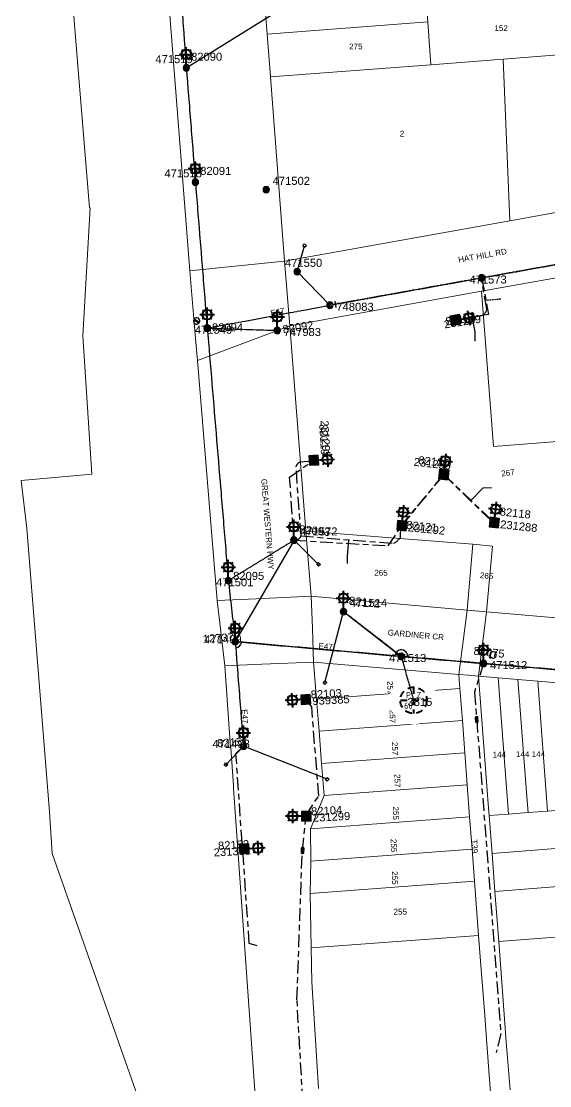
# Model space of a CAD drawing. Header units: metres. Extents: x 248068 to 248760, y 6274625 to 6275817.
# Drawn here: x 248069.1 to 248234.1, y 6275030.2 to 6275362.7 of the extents above; entities that cross this region are included whole.
import ezdxf
from ezdxf.enums import TextEntityAlignment as Align

# ---------------------------------------------------------------- set-up
doc = ezdxf.new("R2010")
doc.units = ezdxf.units.M
for name, pattern in [('Cable Exist OH', [1, 1, 0]), ('Cable Exist UG', [8.2, 4, -1.2, 1.8, -1.2]), ('Dash', [5, 3, -2]), ('DASHED', [0.75, 0.5, -0.25])]:
    doc.linetypes.add(name, pattern=pattern)
doc.layers.get('0').update_dxf_attribs({"color": 6})
doc.layers.add('Cadastre Land Parcels_SP_EXT', color=9, linetype='Continuous', lineweight=5)
doc.layers.add('Cadastre Roads_SP_EXT', color=9, linetype='Continuous', lineweight=5)
for name, color, linetype in [('Duct_SP_EXT', 7, 'Continuous'), ('Equip_LV_EXT', 7, 'Continuous'), ('Equip_SL_EXT', 7, 'Continuous'), ('Equip_SP_LV_EXT', 7, 'Continuous'), ('Equip_SP_SL_EXT', 7, 'Continuous'), ('Mains_LV_EXT', 7, 'Continuous'), ('Mains_SL_EXT', 7, 'Continuous'), ('Services_SP_EXT', 7, 'Continuous'), ('SupportsOH_SP_TR_HV_LV_SL_EXT', 7, 'Continuous'), ('SupportsUG_SP_LV_SL_EXT', 7, 'Continuous'), ('Trench_SP_EXT', 7, 'Continuous')]:
    doc.layers.add(name, color=color, linetype=linetype)
doc.layers.add('UNKNOWN_FEATURES', color=1, linetype='DASHED', plot=False)
doc.layers.get('0').freeze()
doc.styles.add('COLUMN_LABEL', font='arial.ttf')
doc.styles.add('iecARIAL', font='arial.ttf', dxfattribs={"height": 2})
doc.styles.add('IESYMBOL1', font='isocp.shx')
doc.styles.add('POLE_LABEL', font='arial.ttf')
doc.styles.add('SLCP_LABEL', font='arial.ttf', dxfattribs={"height": 3.5})
doc.styles.get("Standard").update_dxf_attribs({"font": 'arial.ttf'})

# ---------------------------------------------------------------- blocks, each defined once
blk = doc.blocks.new('COLUMN_EXT')
blk.add_hatch(color=256).paths.add_polyline_path([(-1.49, 1.48), (-1.49, -1.49), (1.48, -1.49), (1.48, 1.48)])
blk.add_lwpolyline([(-1.49, -1.49), (1.48, -1.49), (1.48, 1.48), (-1.49, 1.48)], close=True)
for tag, height, style, flags, p in [('STRUCTURE_PLANT_NUMBER', 0.2, 'POLE_LABEL', 9, (1.81, 0.03)), ('ASSET_NUM', 2.5, 'COLUMN_LABEL', 8, (2, 2)), ('STREET_CODE', 0.2, 'COLUMN_LABEL', 9, (1.81, -0.2))]:
    blk.add_attdef(tag, text='', height=height, dxfattribs=dict(style=style, flags=flags)).set_placement(p, align=Align.MIDDLE_LEFT)
at = {"flags": 1}
blk.add_attdef('Z', (1.81, -2.35), '', height=0.2, dxfattribs=at)
at = {"flags": 9}
for tag, p in [('COLUMN_TYPE', (1.81, -0.4)), ('OWNED_BY', (1.81, -0.6)), ('STATE', (1.81, -0.8)), ('USAGE', (1.81, -1)), ('STREETNAME', (1.81, -1.6)), ('SUBURB', (1.81, -1.8)), ('LEGEND', (1.81, -1.2)), ('LOCATION', (1.81, -1.4)), ('NOTES', (1.81, -2))]:
    blk.add_attdef(tag, text='', height=0.2, dxfattribs=at).set_placement(p, align=Align.MIDDLE_LEFT)
blk = doc.blocks.new('LV_OH_LINKS_OPEN_EXT')
for p, q in [((-0.17, 4.97), (-0.17, 5.46)), ((0.17, 4.97), (0.17, 5.46)), ((-0.17, 3), (-0.17, 2.5)), ((0.17, 3), (0.17, 2.5))]:
    blk.add_line(p, q)
blk.add_lwpolyline([(0, 2.99, 1), (0, 4.98, 1)], format="xyb", close=True)
at = {"flags": 9}
for tag, p in [('ACTUAL_STATUS', (0, 0)), ('CONSTRUCTED_VOLTAGE', (0, -0.2)), ('OPERATING_VOLTAGE', (0, -0.6)), ('ORIENTATION', (0, -0.8)), ('OWNED_BY', (0, -1)), ('STATE', (0, -1.2)), ('SWITCH_TYPE', (0, -1.4)), ('NO_PHASES', (0, -0.4)), ('USAGE', (0, -1.6)), ('LEGEND', (0, -1.8)), ('NOTES', (0, -2))]:
    blk.add_attdef(tag, text='', height=0.2, dxfattribs=at).set_placement(p, align=Align.MIDDLE_LEFT)
at = {"flags": 1}
blk.add_attdef('Z', (0, 0), '', height=0.2, dxfattribs=at)
blk = doc.blocks.new('LV_OH_LINKS_CLOSED_EXT')
for p, q in [((-0.17, 4.97), (-0.17, 3)), ((0.17, 4.97), (0.17, 3))]:
    blk.add_line(p, q)
blk.add_lwpolyline([(0, 2.99, 1), (0, 4.98, 1)], format="xyb", close=True)
at = {"flags": 9}
for tag, p in [('ACTUAL_STATUS', (0, 0)), ('CONSTRUCTED_VOLTAGE', (0, -0.2)), ('OPERATING_VOLTAGE', (0, -0.6)), ('ORIENTATION', (0, -0.8)), ('OWNED_BY', (0, -1)), ('STATE', (0, -1.2)), ('SWITCH_TYPE', (0, -1.4)), ('NO_PHASES', (0, -0.4)), ('USAGE', (0, -1.6)), ('NOTES', (0, -1.8))]:
    blk.add_attdef(tag, text='', height=0.2, dxfattribs=at).set_placement(p, align=Align.MIDDLE_LEFT)
at = {"flags": 1}
blk.add_attdef('Z', (0, 0), '', height=0.2, dxfattribs=at)
blk = doc.blocks.new('SL_LANTERN_EXT')
at = {"lineweight": 40}
for p, q in [((-2.25, 4.22), (2.25, 4.22)), ((-1.46, 5.68), (-1.06, 5.28)), ((0, 1.97), (0, 6.47)), ((1.46, 5.68), (1.06, 5.28)), ((-1.46, 2.76), (-1.06, 3.16)), ((0, 0), (0, 2.72)), ((1.46, 2.76), (1.06, 3.16))]:
    blk.add_line(p, q, dxfattribs=at)
blk.add_circle((0, 4.22), 1.5, dxfattribs=at)
at = {"style": 'iecARIAL', "flags": 8}
blk.add_attdef('ASSET_NUM', (1.5, 1.5), '', height=2.5, dxfattribs=at)
for tag, p, height, flags in [('OPERATING_VOLTAGE', (0.98, -1.65), 0.2, 9), ('ORIENTATION', (0.98, -1.85), 0.2, 9), ('OWNED_BY', (0.98, -2.05), 0.2, 9), ('STATE', (0.98, -2.25), 0.2, 9), ('CONSTRUCTED_VOLTAGE', (0.98, -0.65), 0.2, 9), ('CONTROL_TYPE', (0.98, -0.85), 0.2, 9), ('LANTERN_PURPOSE', (0.98, -1.05), 0.2, 9), ('LANTERN_TYPE', (0.98, -1.25), 0.2, 9), ('NO_PHASES', (0.98, -1.45), 0.2, 9), ('USAGE', (0.98, -2.45), 0.2, 9), ('CEXIST', (0.98, -2.65), 0.2, 9), ('CNEW', (0.98, -2.85), 0.2, 9), ('CNUMBER', (0.98, -3.05), 0.2, 9), ('CREMOVE', (0.98, -3.25), 0.2, 9), ('CREPLACE', (0.98, -3.45), 0.2, 9), ('LNUMBER', (2.18, -3.25), 2.5, 8), ('LKINGHEIGHT', (0.98, -3.65), 0.2, 9), ('LBRACKET', (0.98, -3.85), 0.2, 9), ('LBRACKETVOCAB', (0.98, -4.05), 0.2, 9), ('LCATEGORY', (0.98, -4.25), 0.2, 9), ('LCHARGE1', (0.98, -4.45), 0.2, 9), ('LCHARGE1PERCENT', (0.98, -4.65), 0.2, 9), ('LCHARGE2', (0.98, -4.85), 0.2, 9), ('LCHARGE2PERCENT', (0.98, -5.05), 0.2, 9), ('LCHARGE3', (0.98, -5.25), 0.2, 9), ('LCHARGE3PERCENT', (0.98, -5.45), 0.2, 9), ('LEXIST', (0.98, -5.65), 0.2, 9), ('LLAMP', (0.98, -5.85), 0.2, 9), ('LLAMPVOCAB', (0.98, -6.05), 0.2, 9), ('LMAST', (0.98, -6.25), 0.2, 9), ('LMASTVOCAB', (0.98, -6.45), 0.2, 9), ('LNEW', (0.98, -6.65), 0.2, 9), ('STREETNAME', (0.98, -9.25), 0.2, 9), ('SUBURB', (0.98, -9.45), 0.2, 1), ('LANTNUMBER', (0.98, -6.85), 0.2, 9), ('LOUTREACH', (0.98, -7.25), 0.2, 9), ('LOUTREACHVOCAB', (0.98, -7.45), 0.2, 9), ('LRATECODE', (0.98, -7.65), 0.2, 9), ('LREMOVE', (0.98, -7.85), 0.2, 9), ('LREPLACE', (0.98, -8.05), 0.2, 9), ('LTYPE', (0.98, -8.25), 0.2, 9), ('LTYPEVOCAB', (0.98, -8.45), 0.2, 9), ('LEGEND', (0.98, -8.65), 0.2, 9), ('LOCATION', (0.98, -8.85), 0.2, 9), ('NOTES', (0.98, -9.05), 0.2, 9)]:
    blk.add_attdef(tag, p, '', height=height, dxfattribs=dict(flags=flags))
blk = doc.blocks.new('CCP_EXT')
blk.add_wipeout([(0, 0.57), (0.57, 0), (0, -0.57), (-0.57, 0)])
blk.add_lwpolyline([(-0.57, 0), (0, 0.57), (0.57, 0), (0, -0.57), (-0.57, 0)])
at = {"flags": 1}
blk.add_attdef('Z', (0, 0), '', height=0.2, dxfattribs=at)
at = {"flags": 9}
for tag, p in [('CCP_TYPE', (0, 0)), ('CONSTRUCTED_VOLTAGE', (0, -0.2)), ('OPERATING_VOLTAGE', (0, -0.6)), ('ORIENTATION', (0, -0.8)), ('OWNED_BY', (0, -1)), ('STATE', (0, -1.8)), ('NO_PHASES', (0, -0.4)), ('USAGE', (0, -1.2)), ('LEGEND', (0, -1.4)), ('LIFE_SUPPORT', (0, -1.6)), ('NOTES', (0, -2))]:
    blk.add_attdef(tag, text='', height=0.2, dxfattribs=at).set_placement(p, align=Align.MIDDLE_LEFT)
blk = doc.blocks.new('POLE_EXT')
blk.add_hatch(color=256).paths.add_polyline_path([(-1, 0, 1), (1, 0, 1)])
blk.add_lwpolyline([(-1, 0, 1), (1, 0, 1)], format="xyb", close=True)
for tag, height, flags, p in [('pNumber', 2.5, 8, (-17.84, 2.07)), ('OWNED_BY', 0.2, 9, (1.35, -0.4)), ('SPECIAL_USE', 0.2, 9, (1.35, -0.8)), ('STATE', 0.2, 9, (1.35, -1)), ('cLV', 0.2, 9, (1.35, -1.4)), ('hDepth', 0.2, 9, (1.35, -1.6)), ('hDia', 0.2, 9, (1.35, -1.8)), ('cHV', 0.2, 9, (1.35, -2)), ('cLinedev', 0.2, 9, (1.35, -3.4)), ('PARENT', 0.2, 9, (1.35, -0.6)), ('USAGE', 0.2, 9, (1.35, -1.2)), ('LBRACKET', 0.2, 9, (1.35, -2.2)), ('LExisting', 0.2, 9, (1.35, -2.4)), ('LANTNUMBER', 0.2, 9, (1.35, -2.6)), ('LOther', 0.2, 9, (1.35, -2.8)), ('LRemove', 0.2, 9, (1.35, -3)), ('LEGEND', 0.2, 9, (1.35, -3.2)), ('pExisting', 0.2, 9, (1.35, -3.8)), ('pFooting', 0.2, 9, (1.35, -4.4)), ('pNew', 0.2, 9, (1.35, -4.6)), ('pRelocate', 0.2, 9, (1.35, -5)), ('pRemove', 0.2, 9, (1.35, -5.2)), ('pReplace', 0.2, 9, (1.35, -5.4)), ('pStay', 0.2, 9, (1.35, -5.6)), ('pType', 0.2, 9, (1.35, -5.8)), ('cspan', 0.2, 9, (1.35, -6)), ('STREETNAME', 0.2, 9, (1.35, -6.2)), ('SUBURB', 0.2, 9, (1.35, -6.4)), ('LOCATION', 0.2, 9, (1.35, -3.6)), ('PFNUMBER', 0.2, 9, (1.35, -4)), ('NEWPFNUMBER', 0.2, 9, (1.35, -4.2)), ('NOTES', 0.2, 9, (1.35, -6.6)), ('OPERATED_BY', 0.2, 9, (1.36, -7.01)), ('MAINTAINED_BY', 0.2, 9, (1.36, -6.81))]:
    blk.add_attdef(tag, text='', height=height, dxfattribs=dict(flags=flags)).set_placement(p, align=Align.MIDDLE_LEFT)
at = {"style": 'POLE_LABEL'}
for tag, height, flags, p in [('STRUCTURE_PLANT_NUMBER', 0.2, 9, (1.35, 0.03)), ('ASSET_NUM', 2.5, 8, (2, 2)), ('STREET_CODE', 0.2, 9, (1.35, -0.2))]:
    blk.add_attdef(tag, text='', height=height, dxfattribs=dict(at, flags=flags)).set_placement(p, align=Align.MIDDLE_LEFT)
at = {"flags": 1}
blk.add_attdef('Z', (1.35, -7.33), '', height=0.2, dxfattribs=at)
blk = doc.blocks.new('LV_STJ_EXT')
h = blk.add_hatch(color=256)
edge = h.paths.add_edge_path()
edge.add_ellipse((-0.59, 0.13), major_axis=(0.226, 0.226), ratio=1, start_angle=45, end_angle=135)
edge.add_line((-0.91, 0.13), (-0.91, -0.13))
edge.add_ellipse((-0.59, -0.13), major_axis=(0.226, 0.226), ratio=1, start_angle=135, end_angle=225)
edge.add_line((-0.59, -0.45), (0.59, -0.45))
edge.add_ellipse((0.59, -0.13), major_axis=(-0.226, 0.226), ratio=1, start_angle=135, end_angle=225)
edge.add_line((0.91, -0.13), (0.91, 0.13))
edge.add_ellipse((0.59, 0.13), major_axis=(-0.226, 0.226), ratio=1, start_angle=225, end_angle=315)
edge.add_line((0.59, 0.45), (-0.59, 0.45))
blk.add_lwpolyline([(-0.91, 0.13), (-0.91, -0.13, 0.414214), (-0.59, -0.45), (0.59, -0.45, 0.414214), (0.91, -0.13), (0.91, 0.13, 0.414214), (0.59, 0.45), (-0.59, 0.45, 0.414214)], format="xyb", close=True)
at = {"flags": 1}
blk.add_attdef('Z', (0, 0), '', height=0.2, dxfattribs=at)
at = {"flags": 9}
for tag, p in [('ORIENTATION', (0, 0)), ('USAGE', (0, -0.2)), ('LEGEND', (0, -0.4)), ('NOTES', (0, -0.6))]:
    blk.add_attdef(tag, text='', height=0.2, dxfattribs=at).set_placement(p, align=Align.MIDDLE_LEFT)
blk = doc.blocks.new('SL_STJ_EXT')
h = blk.add_hatch(color=256)
edge = h.paths.add_edge_path()
edge.add_ellipse((-0.59, 0.13), major_axis=(0.226, 0.226), ratio=1, start_angle=45, end_angle=135)
edge.add_line((-0.91, 0.13), (-0.91, -0.13))
edge.add_ellipse((-0.59, -0.13), major_axis=(0.226, 0.226), ratio=1, start_angle=135, end_angle=225)
edge.add_line((-0.59, -0.45), (0.59, -0.45))
edge.add_ellipse((0.59, -0.13), major_axis=(-0.226, 0.226), ratio=1, start_angle=135, end_angle=225)
edge.add_line((0.91, -0.13), (0.91, 0.13))
edge.add_ellipse((0.59, 0.13), major_axis=(-0.226, 0.226), ratio=1, start_angle=225, end_angle=315)
edge.add_line((0.59, 0.45), (-0.59, 0.45))
blk.add_lwpolyline([(-0.91, 0.13), (-0.91, -0.13, 0.414214), (-0.59, -0.45), (0.59, -0.45, 0.414214), (0.91, -0.13), (0.91, 0.13, 0.414214), (0.59, 0.45), (-0.59, 0.45, 0.414214)], format="xyb", close=True)
at = {"flags": 1}
blk.add_attdef('Z', (0, 0), '', height=0.2, dxfattribs=at)
at = {"flags": 9}
for tag, p in [('ORIENTATION', (0, 0)), ('USAGE', (0, -0.2)), ('LEGEND', (0, -0.4)), ('NOTES', (0, -0.6))]:
    blk.add_attdef(tag, text='', height=0.2, dxfattribs=at).set_placement(p, align=Align.MIDDLE_LEFT)
blk = doc.blocks.new('End Shackle_EXT')
blk.add_wipeout([(0, 0.25), (1.81, 0.25), (1.82, -0.25), (0, -0.25)])
blk.add_line((1.81, -1), (1.81, 1))
at = {"flags": 1}
blk.add_attdef('Z', (0, 0), '', height=0.2, dxfattribs=at)
at = {"flags": 9}
for tag, p in [('CONNECTOR_TYPE', (0, 0)), ('CONSTRUCTED_VOLTAGE', (0, -0.2)), ('OPERATING_VOLTAGE', (0, -0.6)), ('ORIENTATION', (0, -0.8)), ('OWNED_BY', (0, -1)), ('STATE', (0, -1.2)), ('NO_PHASES', (0, -0.4)), ('USAGE', (0, -1.4)), ('NOTES', (0, -1.6))]:
    blk.add_attdef(tag, text='', height=0.2, dxfattribs=at).set_placement(p, align=Align.MIDDLE_LEFT)
blk = doc.blocks.new('SLCP_ZELL_EXT')
blk.add_wipeout([(-0.24, 7.5), (-0.71, 7.47), (-1.17, 7.41), (-1.64, 7.32), (-2.09, 7.21), (-2.54, 7.06), (-2.98, 6.89), (-3.41, 6.69), (-3.82, 6.46), (-4.22, 6.21), (-4.6, 5.93), (-4.96, 5.63), (-5.31, 5.31), (-5.63, 4.96), (-5.93, 4.6), (-6.21, 4.22), (-6.46, 3.82), (-6.69, 3.41), (-6.89, 2.98), (-7.06, 2.54), (-7.21, 2.09), (-7.32, 1.64), (-7.41, 1.17), (-7.47, 0.71), (-7.5, 0.24), (-7.5, -0.24), (-7.47, -0.71), (-7.41, -1.17), (-7.32, -1.64), (-7.21, -2.09), (-7.06, -2.54), (-6.89, -2.98), (-6.69, -3.41), (-6.46, -3.82), (-6.21, -4.22), (-5.93, -4.6), (-5.63, -4.96), (-5.31, -5.31), (-4.96, -5.63), (-4.6, -5.93), (-4.22, -6.21), (-3.82, -6.46), (-3.41, -6.69), (-2.98, -6.89), (-2.54, -7.06), (-2.09, -7.21), (-1.64, -7.32), (-1.17, -7.41), (-0.71, -7.47), (-0.24, -7.5), (0.24, -7.5), (0.71, -7.47), (1.17, -7.41), (1.64, -7.32), (2.09, -7.21), (2.54, -7.06), (2.98, -6.89), (3.41, -6.69), (3.82, -6.46), (4.22, -6.21), (4.6, -5.93), (4.96, -5.63), (5.31, -5.31), (5.63, -4.96), (5.93, -4.6), (6.21, -4.22), (6.46, -3.82), (6.69, -3.41), (6.89, -2.98), (7.06, -2.54), (7.21, -2.09), (7.32, -1.64), (7.41, -1.17), (7.47, -0.71), (7.5, -0.24), (7.5, 0.24), (7.47, 0.71), (7.41, 1.17), (7.32, 1.64), (7.21, 2.09), (7.06, 2.54), (6.89, 2.98), (6.69, 3.41), (6.46, 3.82), (6.21, 4.22), (5.93, 4.6), (5.63, 4.96), (5.31, 5.31), (4.96, 5.63), (4.6, 5.93), (4.22, 6.21), (3.82, 6.46), (3.41, 6.69), (2.98, 6.89), (2.54, 7.06), (2.09, 7.21), (1.64, 7.32), (1.17, 7.41), (0.71, 7.47), (0.24, 7.5)])
at = {"linetype": 'Dash', "lineweight": 40, "ltscale": 0.7}
for p, q in [((0, 4.11), (0, -4.11)), ((-4.11, 0), (4.11, 0))]:
    blk.add_line(p, q, dxfattribs=at)
blk.add_circle((0, 0), 4.11, dxfattribs=at)
at = {"lineweight": 40, "style": 'IESYMBOL1'}
for s, p in [('P', (-1.6, 0)), ('Z', (1.7, 0)), ('60', (-1.61, -3.31))]:
    blk.add_text(s, height=2, dxfattribs=at).set_placement(p, align=Align.BOTTOM_CENTER)
at = {"flags": 1}
blk.add_attdef('Z', (0, 0), '', height=0.2, dxfattribs=at)
at = {"style": 'SLCP_LABEL'}
for tag, height, flags, p in [('ASSET_NUM', 2.5, 8, (2, 2)), ('STREET_CODE', 0.2, 9, (0, -0.2))]:
    blk.add_attdef(tag, text='', height=height, dxfattribs=dict(at, flags=flags)).set_placement(p, align=Align.MIDDLE_LEFT)
at = {"flags": 9}
for tag, p in [('CONSTRUCTED_VOLTAGE', (0, -0.4)), ('CONTROL_TYPE', (0, -0.6)), ('OPERATING_VOLTAGE', (0, -1)), ('ORIENTATION', (0, -1.2)), ('OWNED_BY', (0, -1.4)), ('STATE', (0, -2)), ('NO_PHASES', (0, -0.8)), ('USAGE', (0, -1.6)), ('LOCATION', (0, -1.8)), ('NOTES', (0, -2.2))]:
    blk.add_attdef(tag, text='', height=0.2, dxfattribs=at).set_placement(p, align=Align.MIDDLE_LEFT)

msp = doc.modelspace()

# ---------------------------------------------------------------- linework, layer by layer
at = {"layer": 'Cadastre Land Parcels_SP_EXT', "linetype": 'Continuous'}
for points in [[(248081.48, 6275414.11), (248087.11, 6275344.94), (248090.41, 6275304.38), (248090.59, 6275304.39), (248088.27, 6275264.42), (248091.13, 6275221.18), (248069.11, 6275219.25), (248070.85, 6275204.25), (248077.87, 6275115.68), (248078.79, 6275102.76), (248120.49, 6274984.14)], [(248145.58, 6274978.4), (248135.37, 6275123.16), (248135.33, 6275123.83), (248134.49, 6275135.67), (248134.47, 6275135.87), (248132.68, 6275161.3), (248130.27, 6275181.7), (248124.07, 6275256.75), (248123.4, 6275264.71), (248121.71, 6275284.76), (248111.91, 6275409.88)]]:
    msp.add_lwpolyline(points, dxfattribs=at)
for points in [[(248195.51, 6275369.21), (248194.96, 6275375.9), (248144.86, 6275372.02), (248145.89, 6275358.65), (248196, 6275362.49), (248195.51, 6275369.21)], [(248247.22, 6275353), (248245.67, 6275373.09), (248195.51, 6275369.21), (248196, 6275362.49), (248197, 6275349.08), (248219.55, 6275350.87), (248247.22, 6275353)], [(248197, 6275349.08), (248196, 6275362.49), (248145.89, 6275358.65), (248146.91, 6275345.28), (248197, 6275349.08)], [(248221.59, 6275300.32), (248219.55, 6275350.87), (248197, 6275349.08), (248146.91, 6275345.28), (248151.27, 6275287.73), (248221.59, 6275300.32)], [(248247.22, 6275353), (248219.55, 6275350.87), (248221.59, 6275300.32), (248250.85, 6275305.59), (248247.22, 6275353)], [(248256.27, 6275235.54), (248252.43, 6275285.46), (248212.82, 6275278.34), (248216.54, 6275229.88), (248256.47, 6275232.95), (248256.27, 6275235.54)], [(248152.91, 6275267.57), (248157.96, 6275203.38), (248210.07, 6275199.29), (248216.18, 6275198.75), (248214.39, 6275178.23), (248240.93, 6275175.93), (248236.89, 6275225.12), (248256.95, 6275226.66), (248256.73, 6275229.6), (248256.47, 6275232.95), (248216.54, 6275229.88), (248212.82, 6275278.34), (248152.91, 6275267.57)], [(248210.07, 6275199.29), (248157.96, 6275203.38), (248159.6, 6275183.1), (248160.65, 6275182.99), (248208.26, 6275178.76), (248210.07, 6275199.29)], [(248208.26, 6275178.76), (248214.39, 6275178.23), (248216.18, 6275198.75), (248210.07, 6275199.29), (248208.26, 6275178.76)], [(248161.28, 6275150.94), (248206.05, 6275154.23), (248205.71, 6275158.66), (248160.37, 6275162.52), (248161.28, 6275150.94)], [(248218.03, 6275157.59), (248211.87, 6275158.1), (248214.87, 6275118.2), (248215.18, 6275114.55), (248221.26, 6275115.03), (248218.03, 6275157.59)], [(248224.18, 6275157.06), (248218.03, 6275157.59), (248221.26, 6275115.03), (248227.34, 6275115.5), (248227.04, 6275119.15), (248224.18, 6275157.06)], [(248230.34, 6275156.53), (248224.18, 6275157.06), (248227.04, 6275119.15), (248227.34, 6275115.5), (248233.42, 6275115.98), (248230.34, 6275156.53)], [(248162.08, 6275140.96), (248206.81, 6275144.22), (248206.05, 6275154.23), (248161.28, 6275150.94), (248162.08, 6275140.96)], [(248236.49, 6275156.01), (248230.34, 6275156.53), (248233.42, 6275115.98), (248239.49, 6275116.45), (248236.49, 6275156.01)], [(248207.57, 6275134.19), (248206.81, 6275144.22), (248162.08, 6275140.96), (248162.88, 6275130.86), (248207.57, 6275134.19)], [(248208.33, 6275124.15), (248207.57, 6275134.19), (248162.88, 6275130.86), (248163.65, 6275120.83), (248208.33, 6275124.15)], [(248209.09, 6275114.12), (248208.33, 6275124.15), (248163.65, 6275120.83), (248159.41, 6275110.44), (248209.09, 6275114.12)], [(248266.13, 6275106.65), (248265.21, 6275118.46), (248258.42, 6275117.93), (248251.65, 6275117.4), (248245.55, 6275116.92), (248239.49, 6275116.45), (248233.42, 6275115.98), (248227.34, 6275115.5), (248221.26, 6275115.03), (248215.18, 6275114.55), (248216.08, 6275102.67), (248266.13, 6275106.65)], [(248209.85, 6275104.09), (248209.09, 6275114.12), (248159.41, 6275110.44), (248159.48, 6275100.35), (248209.85, 6275104.09)], [(248210.62, 6275094.04), (248209.85, 6275104.09), (248159.48, 6275100.35), (248159.29, 6275090.23), (248210.62, 6275094.04)], [(248267.03, 6275094.79), (248266.13, 6275106.65), (248216.08, 6275102.67), (248216.97, 6275090.9), (248267.03, 6275094.79)], [(248211.88, 6275077.08), (248210.62, 6275094.04), (248159.29, 6275090.23), (248159.59, 6275073.21), (248211.88, 6275077.08)], [(248268.23, 6275079.04), (248267.03, 6275094.79), (248216.97, 6275090.9), (248218.16, 6275075.26), (248268.23, 6275079.04)]]:
    msp.add_lwpolyline(points, close=True, dxfattribs=at)
at = {"layer": 'Cadastre Roads_SP_EXT', "linetype": 'Continuous'}
for points in [[(248135.74, 6275286.17), (248151.27, 6275287.73), (248146.91, 6275345.28), (248145.89, 6275358.65), (248144.86, 6275372.02), (248143.83, 6275385.39), (248142.8, 6275398.77), (248142.26, 6275405.78), (248141.77, 6275412.13), (248140.73, 6275425.49), (248139.85, 6275436.95), (248138.96, 6275448.42), (248137.26, 6275470.29), (248136.07, 6275485.63), (248134.65, 6275503.86), (248133.7, 6275516.01), (248131.38, 6275545.78), (248116.2, 6275544.62), (248101.45, 6275543.5), (248111.91, 6275409.88), (248121.71, 6275284.76), (248135.74, 6275286.17)], [(248157.96, 6275203.38), (248152.91, 6275267.57), (248140.72, 6275263), (248124.07, 6275256.75), (248130.27, 6275181.7), (248142.47, 6275182.29), (248159.6, 6275183.1), (248157.96, 6275203.38)], [(248208.26, 6275178.76), (248160.65, 6275182.99), (248159.6, 6275183.1), (248159.98, 6275173), (248160.37, 6275162.52), (248205.72, 6275158.66), (248208.26, 6275178.76)], [(248261.7, 6275164.63), (248260.98, 6275174.19), (248240.93, 6275175.93), (248214.39, 6275178.23), (248211.87, 6275158.1), (248218.02, 6275157.59), (248224.18, 6275157.07), (248230.34, 6275156.53), (248236.49, 6275156.01), (248242.65, 6275155.52), (248248.81, 6275155.02), (248255.67, 6275154.43), (248262.52, 6275153.85), (248261.7, 6275164.63)]]:
    msp.add_lwpolyline(points, close=True, dxfattribs=at)
msp.add_lwpolyline([(248221.69, 6275028.85), (248220.54, 6275043.92), (248219.35, 6275059.59), (248218.16, 6275075.26), (248216.97, 6275090.9), (248216.08, 6275102.67), (248215.18, 6275114.55), (248214.87, 6275118.2), (248211.87, 6275158.1), (248211.87, 6275158.1), (248208.71, 6275158.39), (248205.71, 6275158.66), (248206.05, 6275154.23), (248206.81, 6275144.22), (248207.57, 6275134.19), (248208.33, 6275124.15), (248209.09, 6275114.12), (248209.85, 6275104.09), (248210.62, 6275094.04), (248211.88, 6275077.08), (248212.71, 6275066.45), (248213.7, 6275053.43), (248214.43, 6275043.38), (248215.22, 6275033.48), (248215.63, 6275028.07)], dxfattribs=at)
at = {"layer": 'Duct_SP_EXT', "linetype": 'Continuous'}
for points in [[(248210.84, 6275262.76), (248210.78, 6275265.62), (248210, 6275269.95)], [(248215.88, 6275216.88), (248213.17, 6275216.82), (248209.52, 6275213.05)], [(248171, 6275193.31), (248170.96, 6275195.58), (248171.33, 6275200.51)]]:
    msp.add_lwpolyline(points, dxfattribs=at)
at = {"layer": 'Mains_LV_EXT', "linetype": 'Cable Exist OH'}
for points in [[(248116.08, 6275406.54), (248118.7, 6275374.27), (248120.62, 6275348.1)], [(248120.62, 6275348.1), (248123.46, 6275312.42), (248127.14, 6275266.81)], [(248212.83, 6275282.5), (248256.08, 6275290.27)], [(248277.39, 6275171.56), (248235.74, 6275160.18), (248213.43, 6275162.08)], [(248187.72, 6275164.28), (248135.9, 6275168.9)], [(248213.43, 6275162.08), (248187.72, 6275164.28)]]:
    msp.add_lwpolyline(points, dxfattribs=at)
at = {"layer": 'Mains_LV_EXT', "linetype": 'Continuous'}
for points in [[(248136.06, 6275166.89, 0.298577), (248137.93, 6275168.72)], [(248189.71, 6275164.11, 1.029681), (248185.73, 6275164.44)]]:
    msp.add_lwpolyline(points, format="xyb", dxfattribs=at)
at = {"layer": 'Mains_LV_EXT', "linetype": 'Cable Exist UG'}
for points in [[(248213.43, 6275162.08), (248210.58, 6275153.14), (248211.28, 6275144.53)], [(248211.28, 6275144.53), (248218.83, 6275046.45), (248217.32, 6275040.55)]]:
    msp.add_lwpolyline(points, dxfattribs=at)
at = {"layer": 'Mains_SL_EXT', "linetype": 'Cable Exist OH'}
for points in [[(248120.62, 6275348.1), (248123.46, 6275312.42)], [(248123.46, 6275312.42), (248127.14, 6275266.81)], [(248266.97, 6275304.67), (248256.08, 6275290.27), (248212.83, 6275282.5)], [(248127.14, 6275266.81), (248149.02, 6275266.1)], [(248127.18, 6275266.82), (248133.74, 6275187.94)], [(248154.26, 6275200.56), (248133.74, 6275187.94)], [(248133.74, 6275187.94), (248135.9, 6275168.9)], [(248187.72, 6275164.28), (248169.7, 6275178.26)], [(248213.43, 6275162.08), (248235.74, 6275160.18), (248277.39, 6275171.56)], [(248135.9, 6275168.9), (248187.72, 6275164.28)], [(248187.72, 6275164.28), (248213.43, 6275162.08)]]:
    msp.add_lwpolyline(points, dxfattribs=at)
at = {"layer": 'Mains_SL_EXT', "linetype": 'Cable Exist UG'}
for points in [[(248212.83, 6275282.5), (248215.01, 6275271.09), (248204.65, 6275269.34)], [(248154.26, 6275200.56), (248152.88, 6275220.29), (248160.45, 6275225.53)], [(248187.94, 6275205.13), (248201.02, 6275221.1)], [(248201.02, 6275221.1), (248216.79, 6275206.09)], [(248154.18, 6275200.56), (248183.68, 6275198.84), (248187.94, 6275205.13)], [(248157.93, 6275114.58), (248161.96, 6275120.66), (248159.8, 6275148.49), (248157.95, 6275150.84)], [(248156.92, 6275103.66), (248158.02, 6275114.35)], [(248142.79, 6275073.92), (248140.28, 6275074.62), (248138.33, 6275102.41), (248138.74, 6275104.19)], [(248157.02, 6275025.27), (248155.18, 6275057.06), (248156.84, 6275103.83)]]:
    msp.add_lwpolyline(points, dxfattribs=at)
at = {"layer": 'Services_SP_EXT'}
msp.add_lwpolyline([(248120.62, 6275348.1), (248149.88, 6275366.33), (248155.85, 6275366.6)], dxfattribs=at)
at = {"layer": 'Trench_SP_EXT', "linetype": 'Cable Exist UG'}
for points in [[(248214.44, 6275272.89), (248212.71, 6275282.51)], [(248204.82, 6275269.29), (248212.17, 6275270.61)], [(248156.44, 6275201.9), (248154.89, 6275223.71)], [(248156.12, 6275225), (248160.64, 6275225.37)], [(248187.46, 6275201.44), (248187.58, 6275204.97), (248201.02, 6275220.96), (248216.78, 6275205.76)], [(248154.18, 6275200.56), (248155.03, 6275200.69)], [(248156.38, 6275201.89), (248185.43, 6275199.61)]]:
    msp.add_lwpolyline(points, dxfattribs=at)
for points in [[(248212.17, 6275270.61, 0.374644), (248214.44, 6275272.89)], [(248154.89, 6275223.71, -0.166099), (248156.12, 6275225)], [(248155.03, 6275200.69, 0.271037), (248156.38, 6275201.89)], [(248185.43, 6275199.61, 0.097779), (248187.46, 6275201.44)]]:
    msp.add_lwpolyline(points, format="xyb", dxfattribs=at)
at = {"layer": 'UNKNOWN_FEATURES'}
msp.add_lwpolyline([(248218.81, 6275275.87), (248214.21, 6275275.45)], dxfattribs=at)

# ---------------------------------------------------------------- block references
at = {"layer": 'Equip_LV_EXT', "rotation": 273.4830409835075}
msp.add_blockref('LV_STJ_EXT', (248211.28, 6275144.53), dxfattribs=at)
at = {"layer": 'Equip_SL_EXT', "rotation": 269.5558555627515}
msp.add_blockref('SL_STJ_EXT', (248156.92, 6275103.66), dxfattribs=at)
at = {"layer": 'Equip_SP_LV_EXT'}
for name, p, rotation in [('LV_OH_LINKS_CLOSED_EXT', (248127.14, 6275266.81), 55.7704386397705), ('LV_OH_LINKS_OPEN_EXT', (248213.43, 6275162.08), 311.6865616975965)]:
    msp.add_blockref(name, p, dxfattribs=dict(at, rotation=rotation))
at = {"layer": 'Equip_SP_SL_EXT'}
ref = msp.add_blockref('SL_LANTERN_EXT', (248120.62, 6275348.1), dxfattribs=at)
ref.add_attrib('ASSET_NUM', '82090', dxfattribs={"layer": '0', "height": 2.5, "style": 'iecARIAL'}).set_placement((248122.12, 6275349.6), align=Align.BOTTOM_LEFT)
ref = msp.add_blockref('SL_LANTERN_EXT', (248123.46, 6275312.42), dxfattribs=at)
ref.add_attrib('ASSET_NUM', '82091', dxfattribs={"layer": '0', "height": 2.5, "style": 'iecARIAL'}).set_placement((248124.96, 6275313.92), align=Align.BOTTOM_LEFT)
ref = msp.add_blockref('SL_LANTERN_EXT', (248127.14, 6275266.81), dxfattribs=at)
ref.add_attrib('ASSET_NUM', '82094', dxfattribs={"layer": '0', "height": 2.5, "style": 'iecARIAL'}).set_placement((248128.64, 6275268.31), align=Align.TOP_LEFT)
ref = msp.add_blockref('SL_LANTERN_EXT', (248149.02, 6275266.1), dxfattribs=at)
ref.add_attrib('ASSET_NUM', '82092', dxfattribs={"layer": '0', "height": 2.5, "rotation": 9.0858, "style": 'iecARIAL'}).set_placement((248150.52, 6275267.6), align=Align.TOP_LEFT)
ref = msp.add_blockref('SL_LANTERN_EXT', (248204.65, 6275269.34), dxfattribs=dict(at, rotation=279.0496006191622))
ref.add_attrib('ASSET_NUM', '82124', dxfattribs={"layer": '0', "height": 2.5, "rotation": 9.0858, "style": 'iecARIAL'}).set_placement((248206.15, 6275270.84), align=Align.TOP_CENTER)
ref = msp.add_blockref('SL_LANTERN_EXT', (248160.45, 6275225.53), dxfattribs=dict(at, rotation=273.3500374572949))
ref.add_attrib('ASSET_NUM', '82119', dxfattribs={"layer": '0', "height": 2.5, "rotation": 273.2967, "style": 'iecARIAL'}).set_placement((248161.95, 6275227.03), align=Align.BOTTOM_RIGHT)
ref = msp.add_blockref('SL_LANTERN_EXT', (248201.02, 6275221.1), dxfattribs=dict(at, rotation=353.7718941995188))
ref.add_attrib('ASSET_NUM', '82120', dxfattribs={"layer": '0', "height": 2.5, "rotation": 353.7719, "style": 'iecARIAL'}).set_placement((248202.52, 6275222.6), align=Align.BOTTOM_RIGHT)
ref = msp.add_blockref('SL_LANTERN_EXT', (248187.94, 6275205.13), dxfattribs=dict(at, rotation=354.3985463251648))
ref.add_attrib('ASSET_NUM', '82121', dxfattribs={"layer": '0', "height": 2.5, "rotation": 354.3985, "style": 'iecARIAL'}).set_placement((248189.44, 6275206.63), align=Align.TOP_LEFT)
ref = msp.add_blockref('SL_LANTERN_EXT', (248216.79, 6275206.09), dxfattribs=dict(at, rotation=353.7718941995188))
ref.add_attrib('ASSET_NUM', '82118', dxfattribs={"layer": '0', "height": 2.5, "rotation": 353.7719, "style": 'iecARIAL'}).set_placement((248218.29, 6275207.59), align=Align.BOTTOM_LEFT)
ref = msp.add_blockref('SL_LANTERN_EXT', (248154.18, 6275200.56), dxfattribs=at)
ref.add_attrib('ASSET_NUM', '82093', dxfattribs={"layer": '0', "height": 2.5, "rotation": 354.3985, "style": 'iecARIAL'}).set_placement((248155.68, 6275202.06), align=Align.BOTTOM_LEFT)
ref = msp.add_blockref('SL_LANTERN_EXT', (248133.74, 6275187.94), dxfattribs=at)
ref.add_attrib('ASSET_NUM', '82095', dxfattribs={"layer": '0', "height": 2.5, "style": 'iecARIAL'}).set_placement((248135.24, 6275189.44), align=Align.MIDDLE_LEFT)
ref = msp.add_blockref('SL_LANTERN_EXT', (248169.7, 6275178.26), dxfattribs=at)
ref.add_attrib('ASSET_NUM', '82112', dxfattribs={"layer": '0', "height": 2.5, "rotation": 353.8203, "style": 'iecARIAL'}).set_placement((248171.2, 6275179.76), align=Align.BOTTOM_LEFT)
ref = msp.add_blockref('SL_LANTERN_EXT', (248135.9, 6275168.9), dxfattribs=at)
ref.add_attrib('ASSET_NUM', '127377', dxfattribs={"layer": '0', "height": 2.5, "rotation": 3.1639, "style": 'iecARIAL'}).set_placement((248137.4, 6275170.4), align=Align.MIDDLE_RIGHT)
ref = msp.add_blockref('SL_LANTERN_EXT', (248213.43, 6275162.08), dxfattribs=at)
ref.add_attrib('ASSET_NUM', '82075', dxfattribs={"layer": '0', "height": 2.5, "rotation": 353.9329, "style": 'iecARIAL'}).set_placement((248214.94, 6275163.58), align=Align.BOTTOM_CENTER)
ref = msp.add_blockref('SL_LANTERN_EXT', (248157.95, 6275150.84), dxfattribs=dict(at, rotation=93.27868802162752))
ref.add_attrib('ASSET_NUM', '82103', dxfattribs={"layer": '0', "height": 2.5, "rotation": 3.1639, "style": 'iecARIAL'}).set_placement((248159.45, 6275152.34), align=Align.MIDDLE_LEFT)
ref = msp.add_blockref('SL_LANTERN_EXT', (248138.46, 6275136.23), dxfattribs=at)
ref.add_attrib('ASSET_NUM', '82151', dxfattribs={"layer": '0', "height": 2.5, "rotation": 3.2913, "style": 'iecARIAL'}).set_placement((248139.96, 6275137.73), align=Align.MIDDLE_RIGHT)
ref = msp.add_blockref('SL_LANTERN_EXT', (248158.09, 6275114.35), dxfattribs=dict(at, rotation=89.3149347445484))
ref.add_attrib('ASSET_NUM', '82104', dxfattribs={"layer": '0', "height": 2.5, "rotation": 3.1205, "style": 'iecARIAL'}).set_placement((248159.59, 6275115.85), align=Align.MIDDLE_LEFT)
ref = msp.add_blockref('SL_LANTERN_EXT', (248138.74, 6275104.19), dxfattribs=dict(at, rotation=273.2442649130544))
ref.add_attrib('ASSET_NUM', '82152', dxfattribs={"layer": '0', "height": 2.5, "rotation": 3.2805, "style": 'iecARIAL'}).set_placement((248140.24, 6275105.69), align=Align.MIDDLE_RIGHT)
at = {"layer": 'SupportsOH_SP_TR_HV_LV_SL_EXT'}
ref = msp.add_blockref('POLE_EXT', (248120.62, 6275348.1), dxfattribs=at)
ref.add_attrib('ASSET_NUM', '471519', dxfattribs={"layer": '0', "height": 2.5, "rotation": 0.183, "style": 'POLE_LABEL'}).set_placement((248122.62, 6275348.85), align=Align.BOTTOM_RIGHT)
ref = msp.add_blockref('POLE_EXT', (248123.46, 6275312.42), dxfattribs=at)
ref.add_attrib('ASSET_NUM', '471518', dxfattribs={"layer": '0', "height": 2.5, "rotation": 0.0657, "style": 'POLE_LABEL'}).set_placement((248125.46, 6275313.17), align=Align.BOTTOM_RIGHT)
ref = msp.add_blockref('POLE_EXT', (248145.57, 6275310.07), dxfattribs=at)
ref.add_attrib('ASSET_NUM', '471502', dxfattribs={"layer": '0', "height": 2.5, "style": 'POLE_LABEL'}).set_placement((248147.57, 6275310.82), align=Align.BOTTOM_LEFT)
ref = msp.add_blockref('POLE_EXT', (248155.25, 6275284.46), dxfattribs=at)
ref.add_attrib('ASSET_NUM', '471550', dxfattribs={"layer": '0', "height": 2.5, "rotation": 0.0658, "style": 'POLE_LABEL'}).set_placement((248157.25, 6275285.21), align=Align.BOTTOM_CENTER)
ref = msp.add_blockref('POLE_EXT', (248212.83, 6275282.5), dxfattribs=at)
ref.add_attrib('ASSET_NUM', '471573', dxfattribs={"layer": '0', "height": 2.5, "rotation": 0.0253, "style": 'POLE_LABEL'}).set_placement((248214.83, 6275283.25), align=Align.TOP_CENTER)
ref = msp.add_blockref('POLE_EXT', (248165.47, 6275273.98), dxfattribs=at)
ref.add_attrib('ASSET_NUM', '748083', dxfattribs={"layer": '0', "height": 2.5, "style": 'POLE_LABEL'}).set_placement((248167.47, 6275274.73), align=Align.TOP_LEFT)
ref = msp.add_blockref('POLE_EXT', (248127.14, 6275266.81), dxfattribs=dict(at, rotation=0.03211309656057893))
ref.add_attrib('ASSET_NUM', '471549', dxfattribs={"layer": '0', "height": 2.5, "rotation": 0.0367, "style": 'POLE_LABEL'}).set_placement((248129.14, 6275267.56), align=Align.TOP_CENTER)
ref = msp.add_blockref('POLE_EXT', (248149.02, 6275266.1), dxfattribs=at)
ref.add_attrib('ASSET_NUM', '747983', dxfattribs={"layer": '0', "height": 2.5, "rotation": 0.036, "style": 'POLE_LABEL'}).set_placement((248151.02, 6275266.85), align=Align.TOP_LEFT)
ref = msp.add_blockref('POLE_EXT', (248154.18, 6275200.56), dxfattribs=at)
ref.add_attrib('ASSET_NUM', '471572', dxfattribs={"layer": '0', "height": 2.5, "style": 'POLE_LABEL'}).set_placement((248156.18, 6275201.31), align=Align.BOTTOM_LEFT)
ref = msp.add_blockref('POLE_EXT', (248133.74, 6275187.94), dxfattribs=at)
ref.add_attrib('ASSET_NUM', '471501', dxfattribs={"layer": '0', "height": 2.5, "rotation": 0.0183, "style": 'POLE_LABEL'}).set_placement((248135.74, 6275188.69), align=Align.TOP_CENTER)
ref = msp.add_blockref('POLE_EXT', (248169.7, 6275178.26), dxfattribs=at)
ref.add_attrib('ASSET_NUM', '471514', dxfattribs={"layer": '0', "height": 2.5, "rotation": 0.0038, "style": 'POLE_LABEL'}).set_placement((248171.7, 6275179.01), align=Align.BOTTOM_LEFT)
ref = msp.add_blockref('POLE_EXT', (248135.9, 6275168.9), dxfattribs=at)
ref.add_attrib('ASSET_NUM', '471499', dxfattribs={"layer": '0', "height": 2.5, "rotation": 0.0735, "style": 'POLE_LABEL'}).set_placement((248137.9, 6275169.65), align=Align.MIDDLE_RIGHT)
ref = msp.add_blockref('POLE_EXT', (248187.72, 6275164.28), dxfattribs=at)
ref.add_attrib('ASSET_NUM', '471513', dxfattribs={"layer": '0', "height": 2.5, "rotation": 359.9794, "style": 'POLE_LABEL'}).set_placement((248189.72, 6275165.03), align=Align.TOP_CENTER)
ref = msp.add_blockref('POLE_EXT', (248213.43, 6275162.08), dxfattribs=at)
ref.add_attrib('ASSET_NUM', '471512', dxfattribs={"layer": '0', "height": 2.5, "rotation": 359.9962, "style": 'POLE_LABEL'}).set_placement((248215.43, 6275162.83), align=Align.TOP_LEFT)
ref = msp.add_blockref('POLE_EXT', (248138.46, 6275136.23), dxfattribs=at)
ref.add_attrib('ASSET_NUM', '471498', dxfattribs={"layer": '0', "height": 2.5, "rotation": 0.0725, "style": 'POLE_LABEL'}).set_placement((248140.46, 6275136.98), align=Align.MIDDLE_RIGHT)
at = {"layer": 'SupportsUG_SP_LV_SL_EXT'}
ref = msp.add_blockref('COLUMN_EXT', (248204.65, 6275269.34), dxfattribs=dict(at, rotation=279.0496006191622))
ref.add_attrib('ASSET_NUM', '231289', dxfattribs={"layer": '0', "height": 2.5, "rotation": 9.0858, "style": 'COLUMN_LABEL'}).set_placement((248206.65, 6275270.09), align=Align.TOP_CENTER)
ref = msp.add_blockref('COLUMN_EXT', (248160.45, 6275225.53), dxfattribs=dict(at, rotation=273.3500374572949))
ref.add_attrib('ASSET_NUM', '231295', dxfattribs={"layer": '0', "height": 2.5, "rotation": 273.35, "style": 'COLUMN_LABEL'}).set_placement((248162.45, 6275226.28), align=Align.BOTTOM_RIGHT)
ref = msp.add_blockref('COLUMN_EXT', (248201.02, 6275221.1), dxfattribs=dict(at, rotation=353.7718941995188))
ref.add_attrib('ASSET_NUM', '231290', dxfattribs={"layer": '0', "height": 2.5, "rotation": 353.7719, "style": 'COLUMN_LABEL'}).set_placement((248203.02, 6275221.85), align=Align.BOTTOM_RIGHT)
ref = msp.add_blockref('COLUMN_EXT', (248216.79, 6275206.09), dxfattribs=dict(at, rotation=353.7718941995188))
ref.add_attrib('ASSET_NUM', '231288', dxfattribs={"layer": '0', "height": 2.5, "rotation": 353.7719, "style": 'COLUMN_LABEL'}).set_placement((248218.79, 6275206.84), align=Align.TOP_LEFT)
ref = msp.add_blockref('COLUMN_EXT', (248187.94, 6275205.13), dxfattribs=dict(at, rotation=354.3985463251648))
ref.add_attrib('ASSET_NUM', '231292', dxfattribs={"layer": '0', "height": 2.5, "rotation": 354.3985, "style": 'COLUMN_LABEL'}).set_placement((248189.94, 6275205.88), align=Align.TOP_LEFT)
ref = msp.add_blockref('COLUMN_EXT', (248157.91, 6275150.82), dxfattribs=dict(at, rotation=93.27868802162752))
ref.add_attrib('ASSET_NUM', '939385', dxfattribs={"layer": '0', "height": 2.5, "rotation": 3.1639, "style": 'COLUMN_LABEL'}).set_placement((248159.91, 6275151.57), align=Align.TOP_LEFT)
ref = msp.add_blockref('COLUMN_EXT', (248158.09, 6275114.35), dxfattribs=dict(at, rotation=89.3149347445484))
ref.add_attrib('ASSET_NUM', '231299', dxfattribs={"layer": '0', "height": 2.5, "rotation": 3.1205, "style": 'COLUMN_LABEL'}).set_placement((248160.09, 6275115.1), align=Align.TOP_LEFT)
ref = msp.add_blockref('COLUMN_EXT', (248138.74, 6275104.19), dxfattribs=dict(at, rotation=273.2442649130544))
ref.add_attrib('ASSET_NUM', '231302', dxfattribs={"layer": '0', "height": 2.5, "rotation": 3.2805, "style": 'COLUMN_LABEL'}).set_placement((248140.74, 6275104.94), align=Align.TOP_RIGHT)

# ---------------------------------------------------------------- texts
at = {"layer": 'Cadastre Land Parcels_SP_EXT'}
for s, p in [('152', (248216.82, 6275359.62)), ('275', (248171.45, 6275353.88)), ('2', (248187.27, 6275326.66)), ('265', (248179.31, 6275189.51)), ('144', (248216.24, 6275132.7)), ('144', (248223.57, 6275132.87)), ('144', (248228.47, 6275132.84)), ('255', (248185.34, 6275083.64))]:
    msp.add_text(s, height=1.8, dxfattribs=at).set_placement(p)
for s, rotation, p in [('267', 7.2826, (248219.07, 6275220.47)), ('265', 354.5862, (248212.22, 6275188.76)), ('257', 271.007, (248183.35, 6275156.59)), ('257', 271.0073, (248184.06, 6275147.59)), ('257', 271.0073, (248184.84, 6275137.56)), ('257', 271.0075, (248185.61, 6275127.51)), ('255', 271.0071, (248185.12, 6275117.39)), ('255', 271.0072, (248184.46, 6275107.25)), ('255', 271.0076, (248184.81, 6275097.18))]:
    msp.add_text(s, height=1.8, rotation=rotation, dxfattribs=at).set_placement(p)
at = {"layer": 'Cadastre Roads_SP_EXT'}
for s, rotation, p in [('HAT HILL RD', 10.1806, (248205.7, 6275287.27)), ('GREAT WESTERN HWY', 274.5376, (248144, 6275219.69)), ('GARDINER CR', 355.0526, (248183.46, 6275170.88))]:
    msp.add_text(s, height=1.8, rotation=rotation, dxfattribs=at).set_placement(p)
at = {"layer": 'Mains_LV_EXT'}
for s, rotation, p in [('E47', 12.0926, (248147.12, 6275270.55)), ('E47', 355.9733, (248161.85, 6275166.66)), ('E47', 273.6408, (248137.86, 6275147.73)), ('T39', 273.3041, (248209.63, 6275107.07))]:
    msp.add_text(s, height=1.8, rotation=rotation, dxfattribs=at).set_placement(p)

# ---------------------------------------------------------------- next in the draw order: block references
at = {"layer": 'Services_SP_EXT'}
for p in [(248157.56, 6275292.56), (248161.91, 6275193.01), (248132.97, 6275130.42), (248164.62, 6275125.93)]:
    msp.add_blockref('CCP_EXT', p, dxfattribs=at)
at = {"layer": 'Services_SP_EXT', "rotation": 90.0000000000002}
msp.add_blockref('CCP_EXT', (248163.9, 6275156.09), dxfattribs=at)

# ---------------------------------------------------------------- next in the draw order: linework, layer by layer
at = {"layer": 'Cadastre Roads_SP_EXT', "linetype": 'Continuous'}
msp.add_lwpolyline([(248252.43, 6275285.46), (248251.64, 6275295.53), (248250.85, 6275305.59), (248221.59, 6275300.32), (248151.27, 6275287.73), (248152.1, 6275277.65), (248152.91, 6275267.57), (248212.82, 6275278.34), (248252.43, 6275285.46)], close=True, dxfattribs=at)
msp.add_lwpolyline([(248161.93, 6275029.29), (248161.28, 6275039.39), (248160.62, 6275049.47), (248159.77, 6275062.53), (248159.59, 6275073.21), (248159.29, 6275090.23), (248159.48, 6275100.35), (248159.41, 6275110.44), (248163.65, 6275120.83), (248162.88, 6275130.86), (248162.08, 6275140.96), (248161.28, 6275150.94), (248161.28, 6275150.94), (248160.37, 6275162.52), (248144.2, 6275161.81), (248132.68, 6275161.3), (248134.47, 6275135.87), (248134.49, 6275135.67), (248135.33, 6275123.83), (248135.37, 6275123.16), (248145.58, 6274978.41)], dxfattribs=at)
at = {"layer": 'Services_SP_EXT'}
for points in [[(248165.47, 6275273.98), (248155.25, 6275284.46), (248157.56, 6275292.56)], [(248161.91, 6275193.01), (248154.26, 6275200.56), (248135.9, 6275168.9)], [(248163.9, 6275156.09), (248169.7, 6275178.26), (248187.72, 6275164.28)], [(248132.97, 6275130.42), (248138.46, 6275136.23)], [(248164.62, 6275125.93), (248138.46, 6275136.23)]]:
    msp.add_lwpolyline(points, dxfattribs=at)

# ---------------------------------------------------------------- next in the draw order: block references
at = {"layer": 'Equip_SL_EXT'}
ref = msp.add_blockref('SLCP_ZELL_EXT', (248191.56, 6275150.58), dxfattribs=at)
ref.add_attrib('ASSET_NUM', '3815', dxfattribs={"layer": '0', "height": 2.5, "style": 'SLCP_LABEL'}).set_placement((248193.56, 6275151.33), align=Align.TOP_CENTER)
at = {"layer": 'Mains_LV_EXT', "rotation": 93.39239523465696}
msp.add_blockref('End Shackle_EXT', (248138.46, 6275136.23), dxfattribs=at)
at = {"layer": 'Mains_SL_EXT', "rotation": 9.085855580366461}
msp.add_blockref('End Shackle_EXT', (248165.47, 6275273.98), dxfattribs=at)

# ---------------------------------------------------------------- next in the draw order: linework, layer by layer
at = {"layer": 'Mains_LV_EXT', "linetype": 'Cable Exist OH'}
for points in [[(248165.47, 6275273.98), (248212.83, 6275282.5)], [(248127.14, 6275266.81), (248165.47, 6275273.98)], [(248135.9, 6275168.9), (248138.46, 6275136.23)]]:
    msp.add_lwpolyline(points, dxfattribs=at)
at = {"layer": 'Mains_SL_EXT', "linetype": 'Cable Exist OH'}
for points in [[(248212.83, 6275282.5), (248165.47, 6275273.98)], [(248135.9, 6275168.9), (248138.46, 6275136.23)], [(248187.72, 6275164.28), (248191.56, 6275150.58)]]:
    msp.add_lwpolyline(points, dxfattribs=at)
at = {"layer": 'Mains_SL_EXT', "linetype": 'Cable Exist UG'}
msp.add_lwpolyline([(248138.74, 6275104.19), (248138.04, 6275106.17), (248136.13, 6275133.96), (248138.46, 6275136.23)], dxfattribs=at)

doc.saveas('drawing.dxf')
